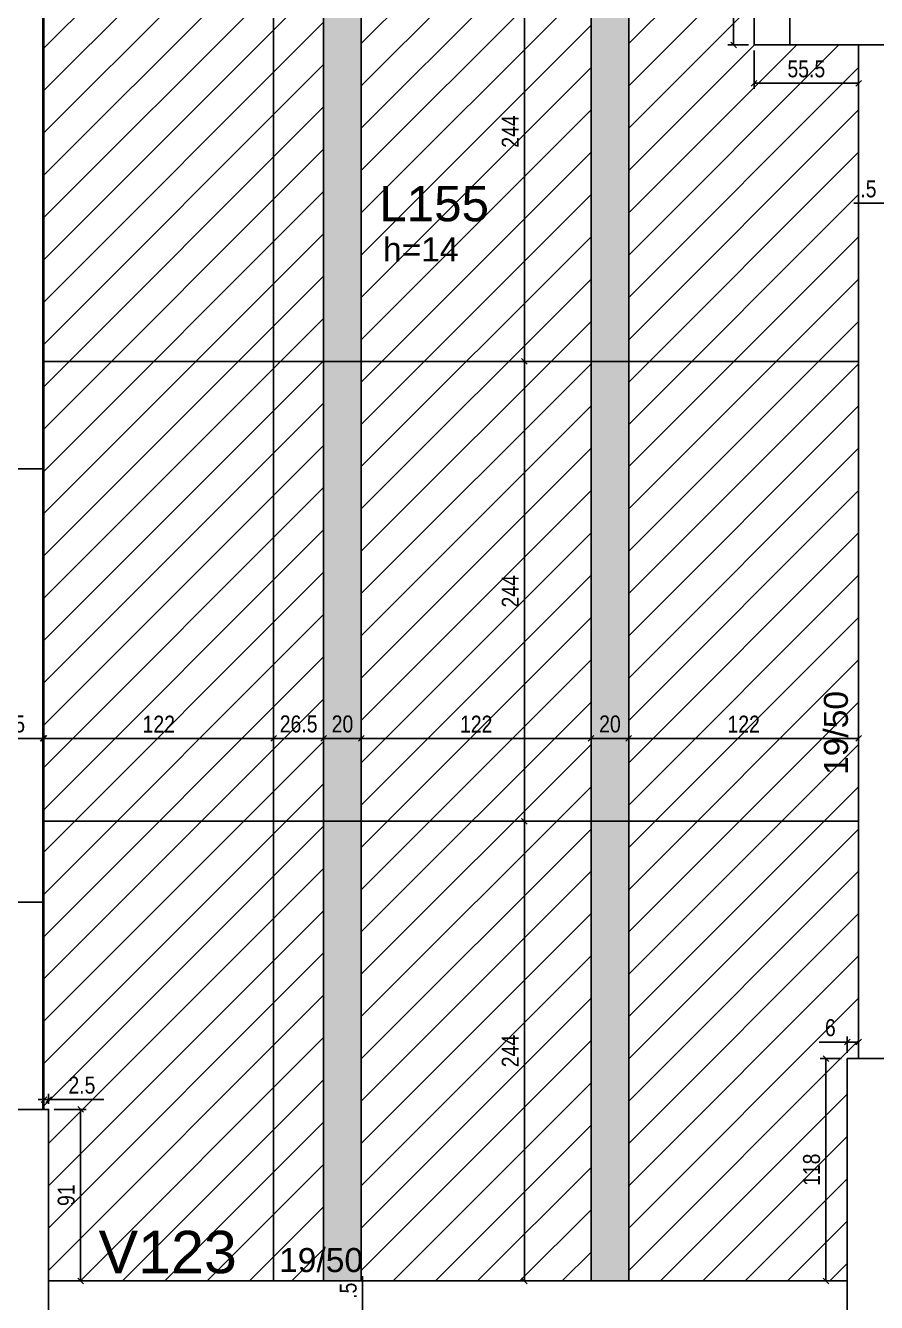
# Model space of a CAD drawing. Header units: millimetres. Extents: x 3165 to 9493, y 682 to 4304.
# Drawn here: x 5408 to 5860, y 2658 to 3336 of the extents above; entities that cross this region are included whole.
import ezdxf

# ---------------------------------------------------------------- set-up
doc = ezdxf.new("R2010")
doc.units = ezdxf.units.MM
for name, color, linetype in [('1', 3, 'Continuous'), ('212', 3, 'Continuous'), ('216', 3, 'Continuous'), ('222', 6, 'Continuous'), ('226', 4, 'Continuous'), ('233', 6, 'Continuous'), ('COTA', 2, 'Continuous'), ('Painéis', 200, 'Continuous')]:
    doc.layers.add(name, color=color, linetype=linetype)
doc.layers.add('Hachura', color=251, linetype='Continuous', lineweight=9)
doc.layers.add('REAPROVEITAMENTO', color=251, linetype='Continuous', lineweight=9)
doc.styles.add('COTA TECNICA-50', font='techl___.ttf', dxfattribs={"height": 9})
doc.styles.get("Standard").update_dxf_attribs({"font": 'arial.ttf'})
doc.dimstyles.new('COTA PAINEL-50', dxfattribs={"dimtxt": 9, "dimasz": 3, "dimexe": 3, "dimexo": 3, "dimgap": 3, "dimtad": 1, "dimdec": 1, "dimzin": 12, "dimdsep": 46, "dimtxsty": 'COTA TECNICA-50', "dimblk1": 'OBLIQUE', "dimblk2": 'OBLIQUE', "dimsah": 1, "dimcen": 0.9, "dimclrd": 4, "dimclre": 4, "dimclrt": 240, "dimadec": 1, "dimazin": 3, "dimtfac": 1, "dimtdec": 1, "dimtmove": 0, "dimatfit": 3, "dimfxl": 1, "dimtolj": 1, "dimtzin": 12, "dimarcsym": 0})

# ---------------------------------------------------------------- blocks, each defined once
blk = doc.blocks.new('_Oblique')
at = {"color": 0, "linetype": 'ByBlock', "lineweight": -2}
blk.add_line((-0.5, -0.5), (0.5, 0.5), dxfattribs=at)
blk = doc.blocks.new('*D574')
at = {"layer": 'COTA', "color": 4, "lineweight": -2, "transparency": 16777216}
for p, q in [((5417.78, 2765.56), (5414.78, 2765.56)), ((5417.78, 2763.3), (5417.78, 2768.56)), ((5417.78, 2765.56), (5420.28, 2765.56)), ((5420.28, 2763.3), (5420.28, 2768.56)), ((5420.28, 2765.56), (5449.63, 2765.56))]:
    blk.add_line(p, q, dxfattribs=at)
at = {"layer": 'Defpoints', "color": 0, "transparency": 16777216}
for p in [(5420.28, 2765.56), (5417.78, 2760.3), (5420.28, 2760.3)]:
    blk.add_point(p, dxfattribs=at)
at = {"layer": 'COTA', "color": 4, "lineweight": -2, "transparency": 16777216, "xscale": 3, "yscale": 3, "zscale": 3}
blk.add_blockref('_Oblique', (5417.78, 2765.56), dxfattribs=at)
at = {"layer": 'COTA', "color": 4, "lineweight": -2, "transparency": 16777216, "xscale": 3, "yscale": 3, "zscale": 3, "rotation": 180}
blk.add_blockref('_Oblique', (5420.28, 2765.56), dxfattribs=at)
at = {"layer": 'COTA', "color": 240, "transparency": 16777216, "insert": (5437.95, 2773.16), "char_height": 9, "attachment_point": 5, "style": 'COTA TECNICA-50'}
blk.add_mtext('\\A1;2.5', dxfattribs=at)
blk = doc.blocks.new('*D383')
at = {"layer": 'COTA', "color": 4, "lineweight": -2, "transparency": 16777216}
for p, q in [((5423.28, 2760.3), (5440.23, 2760.3)), ((5437.23, 2669.3), (5437.23, 2760.3)), ((5423.28, 2669.3), (5440.23, 2669.3))]:
    blk.add_line(p, q, dxfattribs=at)
at = {"layer": 'Defpoints', "color": 0, "transparency": 16777216}
for p in [(5420.28, 2760.3), (5437.23, 2760.3), (5420.28, 2669.3)]:
    blk.add_point(p, dxfattribs=at)
at = {"layer": 'COTA', "color": 4, "lineweight": -2, "transparency": 16777216, "xscale": 3, "yscale": 3, "zscale": 3}
for p, rotation in [((5437.23, 2760.3), 90), ((5437.23, 2669.3), 270)]:
    blk.add_blockref('_Oblique', p, dxfattribs=dict(at, rotation=rotation))
at = {"layer": 'COTA', "color": 240, "transparency": 16777216, "insert": (5429.65, 2714.8), "char_height": 9, "attachment_point": 5, "rotation": 90, "style": 'COTA TECNICA-50'}
blk.add_mtext('\\A1;91', dxfattribs=at)
blk = doc.blocks.new('*D384')
at = {"layer": 'COTA', "color": 4, "lineweight": -2, "transparency": 16777216}
for p, q in [((5841.28, 2787.3), (5829.94, 2787.3)), ((5832.94, 2669.3), (5832.94, 2787.3)), ((5841.28, 2669.3), (5829.94, 2669.3))]:
    blk.add_line(p, q, dxfattribs=at)
at = {"layer": 'Defpoints', "color": 0, "transparency": 16777216}
for p in [(5832.94, 2787.3), (5844.28, 2787.3), (5844.28, 2669.3)]:
    blk.add_point(p, dxfattribs=at)
at = {"layer": 'COTA', "color": 4, "lineweight": -2, "transparency": 16777216, "xscale": 3, "yscale": 3, "zscale": 3}
for p, rotation in [((5832.94, 2787.3), 90), ((5832.94, 2669.3), 270)]:
    blk.add_blockref('_Oblique', p, dxfattribs=dict(at, rotation=rotation))
at = {"layer": 'COTA', "color": 240, "transparency": 16777216, "insert": (5825.35, 2728.3), "char_height": 9, "attachment_point": 5, "rotation": 90, "style": 'COTA TECNICA-50'}
blk.add_mtext('\\A1;118', dxfattribs=at)
blk = doc.blocks.new('*D385')
at = {"layer": 'COTA', "color": 4, "lineweight": -2, "transparency": 16777216}
for p, q in [((5844.28, 2790.3), (5844.28, 2799.07)), ((5850.28, 2790.3), (5850.28, 2799.07)), ((5844.28, 2796.07), (5829.28, 2796.07)), ((5850.28, 2796.07), (5844.28, 2796.07))]:
    blk.add_line(p, q, dxfattribs=at)
at = {"layer": 'Defpoints', "color": 0, "transparency": 16777216}
for p in [(5844.28, 2796.07), (5844.28, 2787.3), (5850.28, 2787.3)]:
    blk.add_point(p, dxfattribs=at)
at = {"layer": 'COTA', "color": 4, "lineweight": -2, "transparency": 16777216, "xscale": 3, "yscale": 3, "zscale": 3, "rotation": 180}
blk.add_blockref('_Oblique', (5844.28, 2796.07), dxfattribs=at)
at = {"layer": 'COTA', "color": 4, "lineweight": -2, "transparency": 16777216, "xscale": 3, "yscale": 3, "zscale": 3}
blk.add_blockref('_Oblique', (5850.28, 2796.07), dxfattribs=at)
at = {"layer": 'COTA', "color": 240, "transparency": 16777216, "insert": (5835.28, 2803.66), "char_height": 9, "attachment_point": 5, "style": 'COTA TECNICA-50'}
blk.add_mtext('\\A1;6', dxfattribs=at)
blk = doc.blocks.new('*D575')
at = {"layer": 'COTA', "color": 4, "lineweight": -2, "transparency": 16777216}
for p, q in [((5791.78, 3401.3), (5780.91, 3401.3)), ((5783.91, 3401.3), (5783.91, 3325.3)), ((5791.77, 3325.3), (5780.91, 3325.3))]:
    blk.add_line(p, q, dxfattribs=at)
at = {"layer": 'Defpoints', "color": 0, "transparency": 16777216}
for p in [(5794.78, 3401.3), (5783.91, 3325.3), (5794.77, 3325.3)]:
    blk.add_point(p, dxfattribs=at)
at = {"layer": 'COTA', "color": 4, "lineweight": -2, "transparency": 16777216, "xscale": 3, "yscale": 3, "zscale": 3}
for p, rotation in [((5783.91, 3401.3), 90), ((5783.91, 3325.3), 270)]:
    blk.add_blockref('_Oblique', p, dxfattribs=dict(at, rotation=rotation))
at = {"layer": 'COTA', "color": 240, "transparency": 16777216, "insert": (5776.32, 3363.3), "char_height": 9, "attachment_point": 5, "rotation": 90, "style": 'COTA TECNICA-50'}
blk.add_mtext('\\A1;76', dxfattribs=at)
blk = doc.blocks.new('*D386')
at = {"layer": 'COTA', "color": 4, "lineweight": -2, "transparency": 16777216}
for p, q in [((5794.77, 3322.3), (5794.77, 3301.91)), ((5850.28, 3322.3), (5850.28, 3301.91)), ((5794.77, 3304.91), (5850.28, 3304.91))]:
    blk.add_line(p, q, dxfattribs=at)
at = {"layer": 'Defpoints', "color": 0, "transparency": 16777216}
for p in [(5794.77, 3325.3), (5850.28, 3325.3), (5850.28, 3304.91)]:
    blk.add_point(p, dxfattribs=at)
at = {"layer": 'COTA', "color": 4, "lineweight": -2, "transparency": 16777216, "xscale": 3, "yscale": 3, "zscale": 3, "rotation": 180}
blk.add_blockref('_Oblique', (5794.77, 3304.91), dxfattribs=at)
at = {"layer": 'COTA', "color": 4, "lineweight": -2, "transparency": 16777216, "xscale": 3, "yscale": 3, "zscale": 3}
blk.add_blockref('_Oblique', (5850.28, 3304.91), dxfattribs=at)
at = {"layer": 'COTA', "color": 240, "transparency": 16777216, "insert": (5822.53, 3312.51), "char_height": 9, "attachment_point": 5, "style": 'COTA TECNICA-50'}
blk.add_mtext('\\A1;55.5', dxfattribs=at)
blk = doc.blocks.new('*D387')
at = {"layer": 'COTA', "color": 4, "lineweight": -2, "transparency": 16777216}
for p, q in [((5674.98, 2913.3), (5669.9, 2913.3)), ((5672.9, 2669.3), (5672.9, 2913.3)), ((5674.98, 2669.3), (5669.9, 2669.3))]:
    blk.add_line(p, q, dxfattribs=at)
at = {"layer": 'Defpoints', "color": 0, "transparency": 16777216}
for p in [(5672.9, 2913.3), (5677.98, 2913.3), (5677.98, 2669.3)]:
    blk.add_point(p, dxfattribs=at)
at = {"layer": 'COTA', "color": 4, "lineweight": -2, "transparency": 16777216, "xscale": 3, "yscale": 3, "zscale": 3}
for p, rotation in [((5672.9, 2913.3), 90), ((5672.9, 2669.3), 270)]:
    blk.add_blockref('_Oblique', p, dxfattribs=dict(at, rotation=rotation))
at = {"layer": 'COTA', "color": 240, "transparency": 16777216, "insert": (5665.34, 2791.3), "char_height": 9, "attachment_point": 5, "rotation": 90, "style": 'COTA TECNICA-50'}
blk.add_mtext('\\A1;244', dxfattribs=at)
blk = doc.blocks.new('*D388')
at = {"layer": 'COTA', "color": 4, "lineweight": -2, "transparency": 16777216}
blk.add_line((5672.9, 2913.3), (5672.9, 3157.3), dxfattribs=at)
at = {"layer": 'Defpoints', "color": 0, "transparency": 16777216}
for p in [(5672.9, 3157.3), (5672.9, 3157.3), (5672.9, 2913.3)]:
    blk.add_point(p, dxfattribs=at)
at = {"layer": 'COTA', "color": 4, "lineweight": -2, "transparency": 16777216, "xscale": 3, "yscale": 3, "zscale": 3}
for p, rotation in [((5672.9, 3157.3), 90), ((5672.9, 2913.3), 270)]:
    blk.add_blockref('_Oblique', p, dxfattribs=dict(at, rotation=rotation))
at = {"layer": 'COTA', "color": 240, "transparency": 16777216, "insert": (5665.34, 3035.3), "char_height": 9, "attachment_point": 5, "rotation": 90, "style": 'COTA TECNICA-50'}
blk.add_mtext('\\A1;244', dxfattribs=at)
blk = doc.blocks.new('*D389')
at = {"layer": 'COTA', "color": 4, "lineweight": -2, "transparency": 16777216}
blk.add_line((5672.9, 3157.3), (5672.9, 3401.3), dxfattribs=at)
at = {"layer": 'Defpoints', "color": 0, "transparency": 16777216}
for p in [(5672.9, 3401.3), (5672.9, 3401.3), (5672.9, 3157.3)]:
    blk.add_point(p, dxfattribs=at)
at = {"layer": 'COTA', "color": 4, "lineweight": -2, "transparency": 16777216, "xscale": 3, "yscale": 3, "zscale": 3}
for p, rotation in [((5672.9, 3401.3), 90), ((5672.9, 3157.3), 270)]:
    blk.add_blockref('_Oblique', p, dxfattribs=dict(at, rotation=rotation))
at = {"layer": 'COTA', "color": 240, "transparency": 16777216, "insert": (5665.34, 3279.3), "char_height": 9, "attachment_point": 5, "rotation": 90, "style": 'COTA TECNICA-50'}
blk.add_mtext('\\A1;244', dxfattribs=at)
blk = doc.blocks.new('*D392')
at = {"layer": 'COTA', "color": 4, "lineweight": -2, "transparency": 16777216}
for p, q in [((5850.28, 2957.25), (5728.28, 2957.25)), ((5850.28, 2959.67), (5850.28, 2960.25))]:
    blk.add_line(p, q, dxfattribs=at)
at = {"layer": 'Defpoints', "color": 0, "transparency": 16777216}
for p in [(5728.28, 2957.25), (5728.28, 2957.25), (5850.28, 2956.67)]:
    blk.add_point(p, dxfattribs=at)
at = {"layer": 'COTA', "color": 4, "lineweight": -2, "transparency": 16777216, "xscale": 3, "yscale": 3, "zscale": 3, "rotation": 180}
blk.add_blockref('_Oblique', (5728.28, 2957.25), dxfattribs=at)
at = {"layer": 'COTA', "color": 4, "lineweight": -2, "transparency": 16777216, "xscale": 3, "yscale": 3, "zscale": 3}
blk.add_blockref('_Oblique', (5850.28, 2957.25), dxfattribs=at)
at = {"layer": 'COTA', "color": 240, "transparency": 16777216, "insert": (5789.28, 2964.8), "char_height": 9, "attachment_point": 5, "style": 'COTA TECNICA-50'}
blk.add_mtext('\\A1;122', dxfattribs=at)
blk = doc.blocks.new('*D576')
at = {"layer": 'COTA', "color": 4, "lineweight": -2, "transparency": 16777216}
blk.add_line((5728.28, 2957.25), (5708.28, 2957.25), dxfattribs=at)
at = {"layer": 'Defpoints', "color": 0, "transparency": 16777216}
for p in [(5708.28, 2957.25), (5708.28, 2957.25), (5728.28, 2957.25)]:
    blk.add_point(p, dxfattribs=at)
at = {"layer": 'COTA', "color": 4, "lineweight": -2, "transparency": 16777216, "xscale": 3, "yscale": 3, "zscale": 3, "rotation": 180}
blk.add_blockref('_Oblique', (5708.28, 2957.25), dxfattribs=at)
at = {"layer": 'COTA', "color": 4, "lineweight": -2, "transparency": 16777216, "xscale": 3, "yscale": 3, "zscale": 3}
blk.add_blockref('_Oblique', (5728.28, 2957.25), dxfattribs=at)
at = {"layer": 'COTA', "color": 240, "transparency": 16777216, "insert": (5718.28, 2964.84), "char_height": 9, "attachment_point": 5, "style": 'COTA TECNICA-50'}
blk.add_mtext('\\A1;20', dxfattribs=at)
blk = doc.blocks.new('*D577')
at = {"layer": 'COTA', "color": 4, "lineweight": -2, "transparency": 16777216}
blk.add_line((5708.28, 2957.25), (5586.28, 2957.25), dxfattribs=at)
at = {"layer": 'Defpoints', "color": 0, "transparency": 16777216}
for p in [(5586.28, 2957.25), (5586.28, 2957.25), (5708.28, 2957.25)]:
    blk.add_point(p, dxfattribs=at)
at = {"layer": 'COTA', "color": 4, "lineweight": -2, "transparency": 16777216, "xscale": 3, "yscale": 3, "zscale": 3, "rotation": 180}
blk.add_blockref('_Oblique', (5586.28, 2957.25), dxfattribs=at)
at = {"layer": 'COTA', "color": 4, "lineweight": -2, "transparency": 16777216, "xscale": 3, "yscale": 3, "zscale": 3}
blk.add_blockref('_Oblique', (5708.28, 2957.25), dxfattribs=at)
at = {"layer": 'COTA', "color": 240, "transparency": 16777216, "insert": (5647.28, 2964.8), "char_height": 9, "attachment_point": 5, "style": 'COTA TECNICA-50'}
blk.add_mtext('\\A1;122', dxfattribs=at)
blk = doc.blocks.new('*D578')
at = {"layer": 'COTA', "color": 4, "lineweight": -2, "transparency": 16777216}
blk.add_line((5586.28, 2957.25), (5566.28, 2957.25), dxfattribs=at)
at = {"layer": 'Defpoints', "color": 0, "transparency": 16777216}
for p in [(5566.28, 2957.25), (5566.28, 2957.25), (5586.28, 2957.25)]:
    blk.add_point(p, dxfattribs=at)
at = {"layer": 'COTA', "color": 4, "lineweight": -2, "transparency": 16777216, "xscale": 3, "yscale": 3, "zscale": 3, "rotation": 180}
blk.add_blockref('_Oblique', (5566.28, 2957.25), dxfattribs=at)
at = {"layer": 'COTA', "color": 4, "lineweight": -2, "transparency": 16777216, "xscale": 3, "yscale": 3, "zscale": 3}
blk.add_blockref('_Oblique', (5586.28, 2957.25), dxfattribs=at)
at = {"layer": 'COTA', "color": 240, "transparency": 16777216, "insert": (5576.28, 2964.84), "char_height": 9, "attachment_point": 5, "style": 'COTA TECNICA-50'}
blk.add_mtext('\\A1;20', dxfattribs=at)
blk = doc.blocks.new('*D579')
at = {"layer": 'COTA', "color": 4, "lineweight": -2, "transparency": 16777216}
blk.add_line((5566.28, 2957.25), (5539.75, 2957.25), dxfattribs=at)
at = {"layer": 'Defpoints', "color": 0, "transparency": 16777216}
for p in [(5539.75, 2957.25), (5539.75, 2957.25), (5566.28, 2957.25)]:
    blk.add_point(p, dxfattribs=at)
at = {"layer": 'COTA', "color": 4, "lineweight": -2, "transparency": 16777216, "xscale": 3, "yscale": 3, "zscale": 3, "rotation": 180}
blk.add_blockref('_Oblique', (5539.75, 2957.25), dxfattribs=at)
at = {"layer": 'COTA', "color": 4, "lineweight": -2, "transparency": 16777216, "xscale": 3, "yscale": 3, "zscale": 3}
blk.add_blockref('_Oblique', (5566.28, 2957.25), dxfattribs=at)
at = {"layer": 'COTA', "color": 240, "transparency": 16777216, "insert": (5553.01, 2964.85), "char_height": 9, "attachment_point": 5, "style": 'COTA TECNICA-50'}
blk.add_mtext('\\A1;26.5', dxfattribs=at)
blk = doc.blocks.new('*D580')
at = {"layer": 'COTA', "color": 4, "lineweight": -2, "transparency": 16777216}
blk.add_line((5539.75, 2957.25), (5417.78, 2957.25), dxfattribs=at)
at = {"layer": 'Defpoints', "color": 0, "transparency": 16777216}
for p in [(5417.78, 2957.25), (5417.78, 2957.25), (5539.75, 2957.25)]:
    blk.add_point(p, dxfattribs=at)
at = {"layer": 'COTA', "color": 4, "lineweight": -2, "transparency": 16777216, "xscale": 3, "yscale": 3, "zscale": 3, "rotation": 180}
blk.add_blockref('_Oblique', (5417.78, 2957.25), dxfattribs=at)
at = {"layer": 'COTA', "color": 4, "lineweight": -2, "transparency": 16777216, "xscale": 3, "yscale": 3, "zscale": 3}
blk.add_blockref('_Oblique', (5539.75, 2957.25), dxfattribs=at)
at = {"layer": 'COTA', "color": 240, "transparency": 16777216, "insert": (5478.76, 2964.8), "char_height": 9, "attachment_point": 5, "style": 'COTA TECNICA-50'}
blk.add_mtext('\\A1;122', dxfattribs=at)
blk = doc.blocks.new('*D581')
at = {"layer": 'COTA', "color": 4, "lineweight": -2, "transparency": 16777216}
for p, q in [((5417.28, 2957.25), (5395.68, 2957.25)), ((5417.78, 2957.25), (5417.28, 2957.25)), ((5417.78, 2957.25), (5420.78, 2957.25)), ((5417.28, 2954.28), (5417.28, 2954.25))]:
    blk.add_line(p, q, dxfattribs=at)
at = {"layer": 'Defpoints', "color": 0, "transparency": 16777216}
for p in [(5417.28, 2957.28), (5417.28, 2957.25), (5417.78, 2957.25)]:
    blk.add_point(p, dxfattribs=at)
at = {"layer": 'COTA', "color": 4, "lineweight": -2, "transparency": 16777216, "xscale": 3, "yscale": 3, "zscale": 3}
blk.add_blockref('_Oblique', (5417.28, 2957.25), dxfattribs=at)
at = {"layer": 'COTA', "color": 4, "lineweight": -2, "transparency": 16777216, "xscale": 3, "yscale": 3, "zscale": 3, "rotation": 180}
blk.add_blockref('_Oblique', (5417.78, 2957.25), dxfattribs=at)
at = {"layer": 'COTA', "color": 240, "transparency": 16777216, "insert": (5403.48, 2964.85), "char_height": 9, "attachment_point": 5, "style": 'COTA TECNICA-50'}
blk.add_mtext('\\A1;.5', dxfattribs=at)
blk = doc.blocks.new('*D412')
at = {"layer": 'COTA', "color": 4, "lineweight": -2, "transparency": 16777216}
for p, q in [((5869.28, 3241.22), (5847.68, 3241.22)), ((5869.78, 3241.22), (5869.28, 3241.22)), ((5869.78, 3241.22), (5872.78, 3241.22))]:
    blk.add_line(p, q, dxfattribs=at)
at = {"layer": 'Defpoints', "color": 0, "transparency": 16777216}
for p in [(5869.28, 3241.22), (5869.28, 3241.22), (5869.78, 3241.22)]:
    blk.add_point(p, dxfattribs=at)
at = {"layer": 'COTA', "color": 4, "lineweight": -2, "transparency": 16777216, "xscale": 3, "yscale": 3, "zscale": 3}
blk.add_blockref('_Oblique', (5869.28, 3241.22), dxfattribs=at)
at = {"layer": 'COTA', "color": 4, "lineweight": -2, "transparency": 16777216, "xscale": 3, "yscale": 3, "zscale": 3, "rotation": 180}
blk.add_blockref('_Oblique', (5869.78, 3241.22), dxfattribs=at)
at = {"layer": 'COTA', "color": 240, "transparency": 16777216, "insert": (5855.48, 3248.82), "char_height": 9, "attachment_point": 5, "style": 'COTA TECNICA-50'}
blk.add_mtext('\\A1;.5', dxfattribs=at)
blk = doc.blocks.new('*D519')
at = {"layer": 'COTA', "color": 4, "lineweight": -2, "transparency": 16777216}
for p, q in [((5586.95, 2650.3), (5586.95, 2671.89)), ((5586.95, 2649.8), (5586.95, 2650.3)), ((5586.95, 2649.8), (5586.95, 2646.8))]:
    blk.add_line(p, q, dxfattribs=at)
at = {"layer": 'Defpoints', "color": 0, "transparency": 16777216}
for p in [(5586.95, 2650.3), (5586.95, 2650.3), (5586.95, 2649.8)]:
    blk.add_point(p, dxfattribs=at)
at = {"layer": 'COTA', "color": 4, "lineweight": -2, "transparency": 16777216, "xscale": 3, "yscale": 3, "zscale": 3}
for p, rotation in [((5586.95, 2650.3), 270), ((5586.95, 2649.8), 90)]:
    blk.add_blockref('_Oblique', p, dxfattribs=dict(at, rotation=rotation))
at = {"layer": 'COTA', "color": 240, "transparency": 16777216, "insert": (5579.36, 2664.1), "char_height": 9, "attachment_point": 5, "rotation": 90, "style": 'COTA TECNICA-50'}
blk.add_mtext('\\A1;.5', dxfattribs=at)

msp = doc.modelspace()

# ---------------------------------------------------------------- hatches: boundary and pattern name
at = {"layer": 'Hachura', "linetype": 'ByBlock'}
h = msp.add_hatch(color=256, dxfattribs=at)
h.dxf.hatch_style = 1
h.paths.add_polyline_path([(5586.28, 3537.8), (5566.28, 3537.8), (5566.28, 2669.3), (5586.28, 2669.3)])
h = msp.add_hatch(color=256, dxfattribs=at)
h.dxf.hatch_style = 1
h.paths.add_polyline_path([(5728.28, 3537.8), (5708.28, 3537.8), (5708.28, 2669.3), (5728.28, 2669.3)])
at = {"layer": 'REAPROVEITAMENTO', "linetype": 'ByBlock'}
h = msp.add_hatch(dxfattribs=at)
h.set_pattern_fill('ANSI31', color=256, scale=5, style=2)
h.set_pattern_definition([(45, (-995.633, 1332.822), (-11.22532, 11.22532), [])])
h.paths.add_polyline_path([(5420.28, 3512.3), (5417.78, 3512.3), (5417.78, 2760.3), (5420.28, 2760.3), (5420.28, 2669.3), (5566.28, 2669.3), (5566.28, 3537.8), (5420.28, 3537.8)])
h = msp.add_hatch(dxfattribs=at)
h.set_pattern_fill('ANSI31', color=256, scale=5, style=2)
h.set_pattern_definition([(45, (-829.633, 1332.822), (-11.22532, 11.22532), [])])
h.paths.add_polyline_path([(5708.28, 2669.3), (5708.28, 3537.8), (5586.28, 3537.8), (5586.28, 2669.3)])
h = msp.add_hatch(dxfattribs=at)
h.set_pattern_fill('ANSI31', color=256, scale=5, style=2)
h.set_pattern_definition([(45, (-687.633, 1332.822), (-11.22532, 11.22532), [])])
h.paths.add_polyline_path([(5850.28, 3325.3), (5813.78, 3325.3), (5794.78, 3325.3), (5794.78, 3537.8), (5728.28, 3537.8), (5728.28, 2669.3), (5844.28, 2669.3), (5844.28, 2787.3), (5850.28, 2787.3)])

# ---------------------------------------------------------------- linework, layer by layer
at = {"layer": '1'}
for p, q in [((5813.78, 3325.3), (5850.28, 3325.3)), ((5850.28, 2787.3), (5850.28, 3325.3)), ((5844.28, 2669.3), (5420.28, 2669.3))]:
    msp.add_line(p, q, dxfattribs=at)
for points in [[(5417.28, 3207.3), (5417.28, 3512.3)], [(5845.56, 3325.3), (6235.27, 3325.3)], [(5417.28, 3100.3), (5417.28, 3207.3)], [(5417.28, 2760.3), (5417.28, 2870.3)]]:
    msp.add_lwpolyline(points, dxfattribs=at)
at = {"layer": '222'}
for points in [[(5794.78, 3325.3), (5794.78, 3325.3), (5813.78, 3325.3), (5813.78, 3538.3), (5944.78, 3538.3), (5944.78, 3557.3), (5794.78, 3557.3), (5794.78, 3325.3)], [(5398.28, 2870.3), (5417.28, 2870.3), (5417.28, 3100.3), (5267.28, 3100.3), (5267.28, 3081.3), (5398.28, 3081.3), (5398.28, 2870.3)], [(5869.28, 2787.3), (5844.28, 2787.3), (5844.28, 2650.3), (5869.28, 2650.3), (5869.28, 2787.3)], [(5395.28, 2650.3), (5420.28, 2650.3), (5420.28, 2760.3), (5395.28, 2760.3), (5395.28, 2650.3)]]:
    msp.add_lwpolyline(points, dxfattribs=at)
at = {"layer": 'Painéis'}
for p, q in [((5539.75, 2669.3), (5539.75, 3537.8)), ((5566.28, 2669.3), (5566.28, 3537.8)), ((5586.28, 2669.3), (5586.28, 3537.8)), ((5708.28, 2669.3), (5708.28, 3537.8)), ((5728.28, 2669.3), (5728.28, 3537.8)), ((5417.78, 2760.3), (5417.78, 3512.3)), ((5850.28, 3157.3), (5417.78, 3157.3)), ((5850.28, 2913.3), (5417.78, 2913.3))]:
    msp.add_line(p, q, dxfattribs=at)

# ---------------------------------------------------------------- texts
at = {"layer": '212'}
msp.add_text('19/50', height=12.75, rotation=90, dxfattribs=at).set_placement((5844.6, 2937.83))
msp.add_text('19/50', height=12.75, dxfattribs=at).set_placement((5542.65, 2674.02))
at = {"layer": '216'}
msp.add_text('h=14', height=12.75, dxfattribs=at).set_placement((5597.76, 3210.33))
at = {"layer": '226'}
msp.add_text('L155', height=18.75, dxfattribs=at).set_placement((5595.83, 3231.66))
at = {"layer": '233'}
msp.add_text('V123', height=22.5, dxfattribs=at).set_placement((5446.82, 2673.4))

# ---------------------------------------------------------------- dimensions: what is measured, and where the dimension line sits
at = {"layer": 'COTA'}
for base, p1, p2, picture, middle in [((5672.9, 3401.3), (5672.9, 3157.3), (5672.9, 3401.3), '*D389', (5665.34, 3279.3)), ((5783.91, 3325.3), (5794.78, 3401.3), (5794.77, 3325.3), '*D575', (5776.32, 3363.3)), ((5672.9, 3157.3), (5672.9, 2913.3), (5672.9, 3157.3), '*D388', (5665.34, 3035.3)), ((5672.9, 2913.3), (5677.98, 2669.3), (5677.98, 2913.3), '*D387', (5665.34, 2791.3)), ((5832.94, 2787.3), (5844.28, 2669.3), (5844.28, 2787.3), '*D384', (5825.35, 2728.3)), ((5437.23, 2760.3), (5420.28, 2669.3), (5420.28, 2760.3), '*D383', (5429.65, 2714.8)), ((5586.95, 2650.3), (5586.95, 2649.8), (5586.95, 2650.3), '*D519', (5579.36, 2664.1))]:
    dim = msp.add_linear_dim(base=base, p1=p1, p2=p2, angle=90, dimstyle='COTA PAINEL-50', dxfattribs=at)
    dim.commit()
    dim.dimension.update_dxf_attribs({"geometry": picture, "text_midpoint": middle})
for base, p1, p2, picture, middle in [((5850.28, 3304.91), (5794.77, 3325.3), (5850.28, 3325.3), '*D386', (5822.53, 3312.51)), ((5869.28, 3241.22), (5869.78, 3241.22), (5869.28, 3241.22), '*D412', (5855.48, 3248.82)), ((5417.28, 2957.25), (5417.78, 2957.25), (5417.28, 2957.28), '*D581', (5403.48, 2964.85)), ((5728.28, 2957.25), (5850.28, 2956.67), (5728.28, 2957.25), '*D392', (5789.28, 2964.8)), ((5844.28, 2796.07), (5850.28, 2787.3), (5844.28, 2787.3), '*D385', (5835.28, 2803.66)), ((5420.28, 2765.56), (5417.78, 2760.3), (5420.28, 2760.3), '*D574', (5437.95, 2773.16))]:
    dim = msp.add_linear_dim(base=base, p1=p1, p2=p2, dimstyle='COTA PAINEL-50', dxfattribs=at)
    dim.commit()
    dim.dimension.update_dxf_attribs({"geometry": picture, "text_midpoint": middle})
for base, p1, p2, picture, middle in [((5417.78, 2957.25), (5539.75, 2957.25), (5417.78, 2957.25), '*D580', (5478.76, 2964.8)), ((5566.28, 2957.25), (5586.28, 2957.25), (5566.28, 2957.25), '*D578', (5576.28, 2964.84)), ((5586.28, 2957.25), (5708.28, 2957.25), (5586.28, 2957.25), '*D577', (5647.28, 2964.8)), ((5708.28, 2957.25), (5728.28, 2957.25), (5708.28, 2957.25), '*D576', (5718.28, 2964.84))]:
    dim = msp.add_linear_dim(base=base, p1=p1, p2=p2, dimstyle='COTA PAINEL-50', override={"dimtmove": 1}, dxfattribs=at)
    dim.commit()
    dim.dimension.update_dxf_attribs({"geometry": picture, "text_midpoint": middle})
dim = msp.add_linear_dim(base=(5539.75, 2957.25), p1=(5566.28, 2957.25), p2=(5539.75, 2957.25), dimstyle='COTA PAINEL-50', override={"dimtmove": 1}, dxfattribs=at)
dim.commit()
dim.dimension.update_dxf_attribs({"geometry": '*D579', "text_midpoint": (5553.01, 2957.25), "dimtype": 160})

doc.saveas('drawing.dxf')
